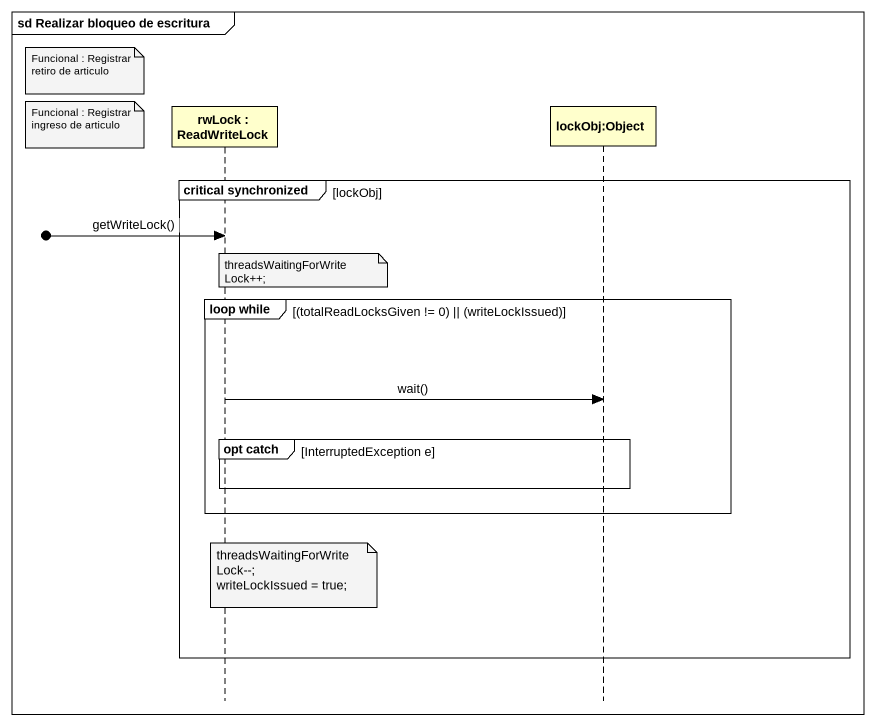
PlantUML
@startuml
mainframe sd Realizar bloqueo de escritura
hide footbox
participant "rwLock : ReadWriteLock" as rwLock
participant "lockObj:Object" as lockObj_Object

note left of rwLock : Funcional : Registrar retiro de articulo
note left of rwLock : Funcional : Registrar ingreso de articulo
group critical synchronized [lockObj]
  [o-> rwLock : getWriteLock()
  note over rwLock : threadsWaitingForWriteLock++;
  group loop while [(totalReadLocksGiven != 0) || (writeLockIssued)]
    rwLock -> lockObj_Object : wait()
    group opt catch [InterruptedException e]
    end
  end
  note over rwLock
    threadsWaitingForWriteLock--;
    writeLockIssued = true;
  end note
end
@enduml
